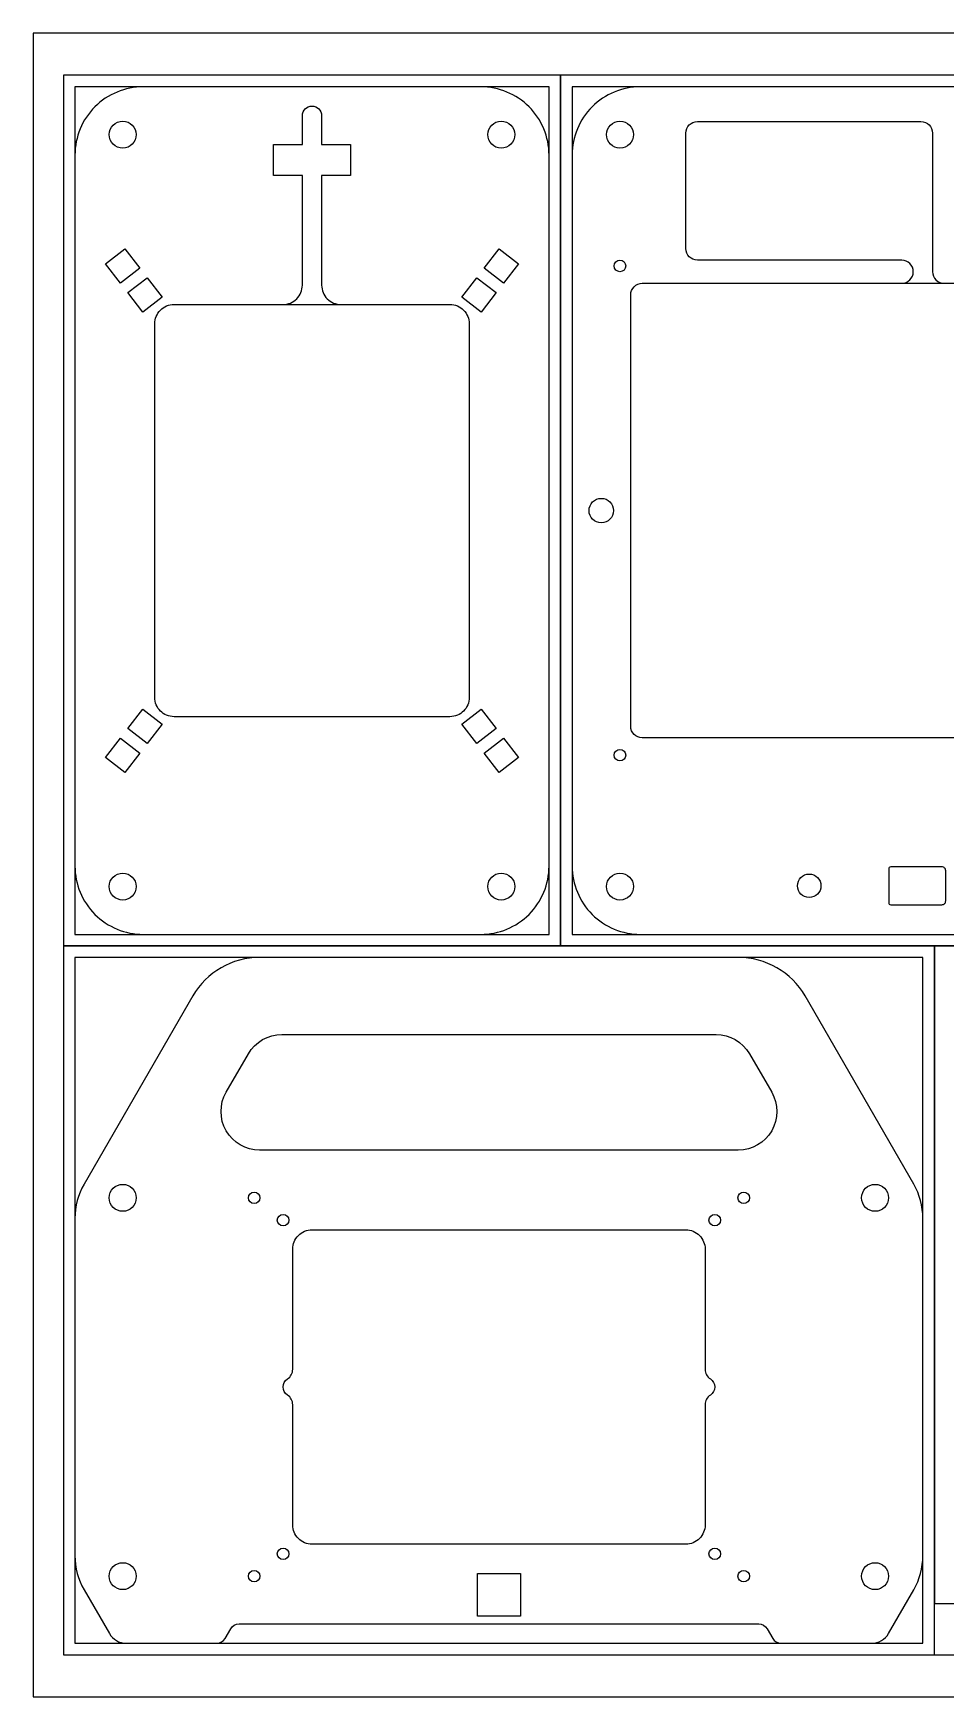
# Model space of a CAD drawing. Header units: millimetres. Extents: x 0 to 771, y -1 to 432.
# Drawn here: x 0 to 236.7, y 0 to 431.8 of the extents above; entities that cross this region are included whole.
import ezdxf

# ---------------------------------------------------------------- set-up
doc = ezdxf.new("R2010")
doc.units = ezdxf.units.MM
doc.header["$MEASUREMENT"] = 0
for name, color, linetype, true_color in [('DEFAULT', 4, 'Continuous', 0x00ffff), ('LAYER A', 7, 'Continuous', 0x000000), ('LAYER B', 7, 'Continuous', 0x000000), ('LAYER C', 7, 'Continuous', 0x000000)]:
    doc.layers.add(name, color=color, linetype=linetype, true_color=true_color)

msp = doc.modelspace()

# ---------------------------------------------------------------- linework, layer by layer
at = {"layer": 'DEFAULT'}
for points in [[(0, 0), (504.825, 0), (504.825, 431.8), (0, 431.8)], [(136.812, 420.9), (7.812, 420.9), (7.812, 194.9), (136.812, 194.9)], [(7.812, 10.9), (497.012, 10.9), (497.012, 420.9), (7.812, 420.9)], [(265.812, 420.9), (136.812, 420.9), (136.812, 194.9), (265.812, 194.9)], [(133.812, 417.9), (10.812, 417.9), (10.812, 197.9), (133.812, 197.9)], [(262.812, 417.9), (139.812, 417.9), (139.812, 197.9), (262.812, 197.9)], [(7.812, 194.9), (7.812, 10.9), (233.812, 10.9), (233.812, 194.9)], [(348.279, 24.172), (348.279, 194.9), (233.812, 194.9), (233.812, 24.172)], [(10.812, 191.9), (10.812, 13.9), (230.812, 13.9), (230.812, 191.9)]]:
    msp.add_lwpolyline(points, close=True, dxfattribs=at)
at = {"layer": 'LAYER A', "color": 5, "true_color": 0x0000ff}
msp.add_lwpolyline([(230.812, 124.2, 0.1316525), (228.441, 133.05), (200.238, 181.9, 0.2679492), (182.917, 191.9), (58.708, 191.9, 0.2679492), (41.387, 181.9), (13.184, 133.05, 0.1316526), (10.812, 124.2), (10.812, 36.6, 0.1316525), (13.184, 27.75), (19.737, 16.4, 0.2679492), (24.067, 13.9), (47.624, 13.9, 0.2679492), (49.789, 15.15), (51.232, 17.65, -0.2679492), (53.397, 18.9), (188.228, 18.9, -0.2679492), (190.393, 17.65), (191.836, 15.15, 0.2679492), (194.001, 13.9), (217.558, 13.9, 0.2679492), (221.888, 16.4), (228.441, 27.75, 0.1316525), (230.812, 36.6)], format="xyb", close=True, dxfattribs=at)
at = {"layer": 'LAYER A', "color": 1, "true_color": 0xff0000}
for points in [[(177.144, 171.9, -0.2679492), (185.804, 166.9), (191.577, 156.9, -0.5773503), (182.917, 141.9), (58.708, 141.9, -0.5773503), (50.048, 156.9), (55.821, 166.9, -0.2679492), (64.481, 171.9)], [(174.312, 116.2), (174.312, 85.01, 0.2537088), (175.676, 82.495, -0.5423261), (175.676, 78.305, 0.2537088), (174.312, 75.79), (174.312, 44.6, -0.4142136), (169.312, 39.6), (72.312, 39.6, -0.4142136), (67.312, 44.6), (67.312, 75.79, 0.2537088), (65.949, 78.305, -0.5423261), (65.949, 82.495, 0.2537088), (67.312, 85.01), (67.312, 116.2, -0.4142136), (72.312, 121.2), (169.312, 121.2, -0.4142136)]]:
    msp.add_lwpolyline(points, format="xyb", close=True, dxfattribs=at)
msp.add_lwpolyline([(115.256, 20.9), (115.256, 32.013), (126.369, 32.013), (126.369, 20.9)], close=True, dxfattribs=at)
for centre, radius in [((23.212, 129.5), 3.5), ((57.311, 129.5), 1.5), ((184.314, 129.5), 1.5), ((218.412, 129.5), 3.5), ((64.812, 123.7), 1.5), ((176.812, 123.7), 1.5), ((23.212, 31.3), 3.5), ((64.812, 37.1), 1.5), ((176.812, 37.1), 1.5), ((218.412, 31.3), 3.5), ((57.311, 31.3), 1.5), ((184.314, 31.3), 1.5)]:
    msp.add_circle(centre, radius, dxfattribs=at)
at = {"layer": 'LAYER B', "color": 5, "true_color": 0x0000ff}
msp.add_lwpolyline([(133.812, 215.6), (133.812, 400.2, 0.4142136), (116.112, 417.9), (28.512, 417.9, 0.4142136), (10.812, 400.2), (10.812, 215.6, 0.4142136), (28.512, 197.9), (116.112, 197.9, 0.4142136)], format="xyb", close=True, dxfattribs=at)
at = {"layer": 'LAYER B', "color": 1, "true_color": 0xff0000}
msp.add_lwpolyline([(64.812, 361.4, 0.4142136), (69.812, 366.4), (69.812, 394.9), (62.312, 394.9), (62.312, 402.9), (69.812, 402.9), (69.812, 410.4, -1), (74.812, 410.4), (74.812, 402.9), (82.312, 402.9), (82.312, 394.9), (74.812, 394.9), (74.812, 366.4, 0.4142136), (79.812, 361.4)], format="xyb", dxfattribs=at)
for points in [[(23.782, 375.855), (27.666, 370.832), (22.643, 366.947), (18.759, 371.971)], [(120.843, 375.855), (125.866, 371.971), (121.982, 366.947), (116.959, 370.832)], [(29.582, 368.354), (33.466, 363.33), (28.443, 359.446), (24.559, 364.47)], [(115.043, 368.354), (120.066, 364.47), (116.182, 359.446), (111.159, 363.33)], [(28.443, 256.354), (33.466, 252.47), (29.582, 247.446), (24.559, 251.33)], [(116.182, 256.354), (120.066, 251.33), (115.043, 247.446), (111.159, 252.47)], [(22.643, 248.853), (27.666, 244.968), (23.782, 239.945), (18.759, 243.829)], [(121.982, 248.853), (125.866, 243.829), (120.843, 239.945), (116.959, 244.968)]]:
    msp.add_lwpolyline(points, close=True, dxfattribs=at)
msp.add_lwpolyline([(79.812, 361.4), (108.112, 361.4, -0.4142136), (113.112, 356.4), (113.112, 259.4, -0.4142136), (108.112, 254.4), (36.512, 254.4, -0.4142136), (31.512, 259.4), (31.512, 356.4, -0.4142136), (36.512, 361.4)], format="xyb", close=True, dxfattribs=at)
for centre in [(23.212, 405.5), (121.412, 405.5), (23.212, 210.3), (121.412, 210.3)]:
    msp.add_circle(centre, 3.5, dxfattribs=at)
at = {"layer": 'LAYER C', "color": 5, "true_color": 0x0000ff}
msp.add_lwpolyline([(262.812, 215.6), (262.812, 400.2, 0.4142136), (245.112, 417.9), (157.512, 417.9, 0.4142136), (139.812, 400.2), (139.812, 215.6, 0.4142136), (157.512, 197.9), (245.112, 197.9, 0.4142136)], format="xyb", close=True, dxfattribs=at)
at = {"layer": 'LAYER C', "color": 1, "true_color": 0xff0000}
msp.add_lwpolyline([(225.312, 366.9, 1), (225.312, 372.9), (172.312, 372.9, -0.4142136), (169.312, 375.9), (169.312, 405.9, -0.4142136), (172.312, 408.9), (230.312, 408.9, -0.4142136), (233.312, 405.9), (233.312, 369.9, 0.4142136), (236.312, 366.9)], format="xyb", dxfattribs=at)
for points in [[(236.312, 366.9), (244.612, 366.9, -0.4142135), (247.612, 363.9), (247.612, 251.9, -0.4142136), (244.612, 248.9), (158.012, 248.9, -0.4142133), (155.012, 251.9), (155.012, 363.9, -0.4142136), (158.012, 366.9)], [(222.038, 214.5), (222.038, 215, -0.4142025), (222.538, 215.5), (235.65, 215.5, -0.4142136), (236.65, 214.5), (236.65, 206.5, -0.4142136), (235.65, 205.5), (222.537, 205.5, -0.4142246), (222.037, 206), (222.037, 206.5)]]:
    msp.add_lwpolyline(points, format="xyb", close=True, dxfattribs=at)
for centre, radius in [((152.212, 405.5), 3.5), ((152.212, 371.401), 1.5), ((147.369, 307.9), 3.175), ((152.212, 244.399), 1.5), ((152.212, 210.3), 3.5), ((201.312, 210.5), 3.05)]:
    msp.add_circle(centre, radius, dxfattribs=at)

doc.saveas('drawing.dxf')
